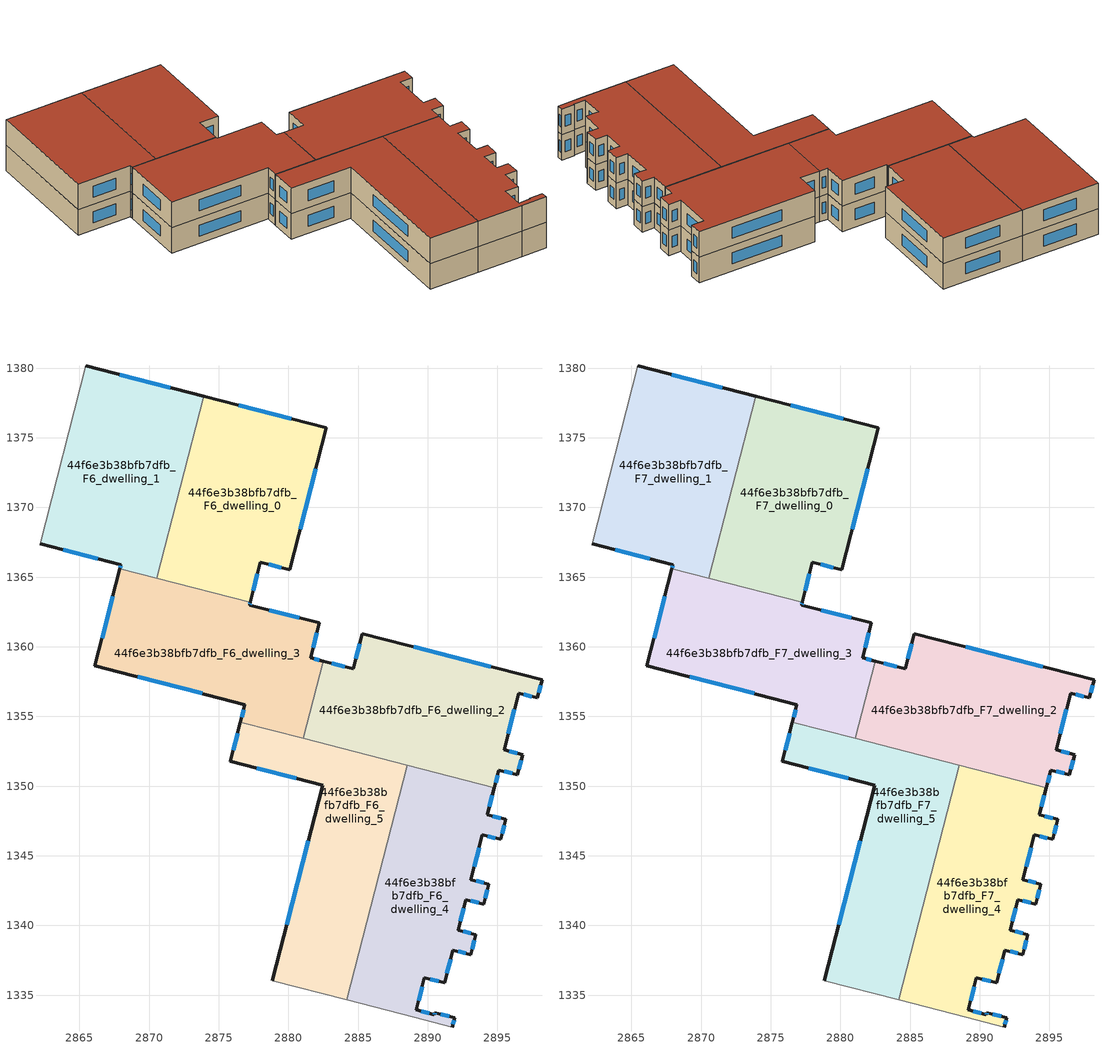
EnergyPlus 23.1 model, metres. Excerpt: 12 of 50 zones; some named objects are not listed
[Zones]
44f6e3b38bfb7dfb_F6_dwelling_0
 floor to 44f6e3b38bfb7dfb_F5_dwelling_0 (EU_floor_Construction): 2882.73,1375.7 2880.11,1365.53 2877.98,1366.06 2877.27,1363.19 2870.57,1364.92 2873.93,1377.97 z18
 wall outside (EU_wall_Construction): 2877.27,1363.19 2877.98,1366.06 2880.11,1365.53 2882.73,1375.7 2873.93,1377.97 z18:21
 wall to 44f6e3b38bfb7dfb_F6_dwelling_1 (EU_wall_Construction): 2873.93,1377.97 2870.57,1364.92 z18:21
 wall to 44f6e3b38bfb7dfb_F6_dwelling_3 (EU_wall_Construction): 2870.57,1364.92 2877.27,1363.19 z18:21
 window (EU_Window_Construction): 2880.22,1376.35 2876.45,1377.32 / 2880.86,1368.44 2881.98,1372.8 / 2878.59,1365.91 2879.5,1365.68 / 2877.47,1364.01 2877.78,1365.24 z18.86:20.14
44f6e3b38bfb7dfb_F6_dwelling_1
 floor to 44f6e3b38bfb7dfb_F5_dwelling_1 (EU_floor_Construction): 2873.93,1377.97 2870.57,1364.92 2867.91,1365.61 2867.98,1365.89 2862.17,1367.39 2865.47,1380.16 z18
 wall outside (EU_wall_Construction): 2873.93,1377.97 2865.47,1380.16 / 2862.17,1367.39 2867.98,1365.89 2867.91,1365.61 z18:21
 wall adiabatic (EU_wall_Construction): 2865.47,1380.16 2862.17,1367.39 z18:21
 wall to 44f6e3b38bfb7dfb_F6_dwelling_3 (EU_wall_Construction): 2867.91,1365.61 2870.57,1364.92 z18:21
 window (EU_Window_Construction): 2871.51,1378.6 2867.88,1379.53 / 2867.96,1365.81 2867.93,1365.69 / 2863.83,1366.96 2866.32,1366.32 z18.86:20.14
44f6e3b38bfb7dfb_F6_dwelling_2
 floor to 44f6e3b38bfb7dfb_F5_dwelling_2 (EU_floor_Construction): 2898.2,1357.62 2897.87,1356.33 2896.52,1356.68 2895.48,1352.6 2896.81,1352.26 2896.44,1350.82 2895.11,1351.16 2894.79,1349.9 2881.06,1353.44 2882.49,1358.98 2884.66,1358.42 2885.31,1360.95 z18
 wall outside (EU_wall_Construction): 2894.79,1349.9 2895.11,1351.16 2896.44,1350.82 2896.81,1352.26 2895.48,1352.6 2896.52,1356.68 2897.87,1356.33 2898.2,1357.62 2885.31,1360.95 2884.66,1358.42 2882.49,1358.98 z18:21
 wall to 44f6e3b38bfb7dfb_F6_dwelling_3 (EU_wall_Construction): 2882.49,1358.98 2881.06,1353.44 z18:21
 wall to 44f6e3b38bfb7dfb_F6_dwelling_5 (EU_wall_Construction): 2881.06,1353.44 2888.54,1351.51 z18:21
 wall to 44f6e3b38bfb7dfb_F6_dwelling_4 (EU_wall_Construction): 2888.54,1351.51 2894.79,1349.9 z18:21
 window (EU_Window_Construction): 2897.97,1356.7 2898.11,1357.25 / 2896.91,1356.58 2897.48,1356.43 / 2895.78,1353.76 2896.22,1355.51 / 2896.43,1352.35 2895.86,1352.5 / 2896.55,1351.23 2896.71,1351.84 / 2895.49,1351.06 2896.06,1350.91 / 2894.88,1350.26 2895.02,1350.8 / 2884.04,1358.58 2883.11,1358.82 / 2885.12,1360.22 2884.84,1359.14 / 2894.52,1358.57 2888.99,1360 z18.86:20.14
44f6e3b38bfb7dfb_F6_dwelling_3
 floor to 44f6e3b38bfb7dfb_F5_dwelling_3 (EU_floor_Construction): 2882.22,1361.74 2881.59,1359.21 2882.49,1358.98 2881.06,1353.44 2876.56,1354.6 2876.88,1355.86 2866.11,1358.63 2867.91,1365.61 2877.27,1363.19 2877.22,1362.99 z18
 wall outside (EU_wall_Construction): 2867.91,1365.61 2866.11,1358.63 2876.88,1355.86 2876.56,1354.6 / 2882.49,1358.98 2881.59,1359.21 2882.22,1361.74 2877.22,1362.99 2877.27,1363.19 z18:21
 wall to 44f6e3b38bfb7dfb_F6_dwelling_5 (EU_wall_Construction): 2876.56,1354.6 2881.06,1353.44 z18:21
 window (EU_Window_Construction): 2876.79,1355.5 2876.65,1354.96 / 2869.19,1357.84 2873.8,1356.65 / 2867.4,1363.61 2866.63,1360.62 / 2877.23,1363.05 2877.25,1363.14 / 2880.79,1362.1 2878.65,1362.63 / 2881.77,1359.93 2882.04,1361.02 / 2882.23,1359.04 2881.85,1359.14 z18.86:20.14
44f6e3b38bfb7dfb_F6_dwelling_4
 floor to 44f6e3b38bfb7dfb_F5_dwelling_4 (EU_floor_Construction): 2894.79,1349.9 2894.29,1347.95 2895.61,1347.61 2895.24,1346.17 2893.92,1346.51 2893.1,1343.29 2894.39,1342.96 2894.02,1341.53 2892.74,1341.86 2892.17,1339.66 2893.46,1339.33 2893.09,1337.9 2891.81,1338.23 2891.21,1335.89 2889.77,1336.26 2889.17,1333.94 2890.48,1333.6 2890.52,1333.74 2891.94,1333.38 2891.77,1332.71 2889.04,1333.42 2884.19,1334.65 2888.54,1351.51 z18
 wall outside (EU_wall_Construction): 2891.77,1332.71 2891.94,1333.38 2890.52,1333.74 2890.48,1333.6 2889.17,1333.94 2889.77,1336.26 2891.21,1335.89 2891.81,1338.23 2893.09,1337.9 2893.46,1339.33 2892.17,1339.66 2892.74,1341.86 2894.02,1341.53 2894.39,1342.96 2893.1,1343.29 2893.92,1346.51 2895.24,1346.17 2895.61,1347.61 2894.29,1347.95 2894.79,1349.9 z18:21
 wall adiabatic (EU_wall_Construction): 2884.19,1334.65 2889.04,1333.42 2891.77,1332.71 z18:21
 wall to 44f6e3b38bfb7dfb_F6_dwelling_5 (EU_wall_Construction): 2888.54,1351.51 2884.19,1334.65 z18:21
 window (EU_Window_Construction): 2893.34,1344.21 2893.69,1345.59 / 2894.02,1343.06 2893.47,1343.2 / 2894.13,1341.94 2894.28,1342.56 / 2893.1,1341.76 2893.66,1341.62 / 2892.34,1340.29 2892.58,1341.23 / 2893.09,1339.43 2892.54,1339.57 / 2893.2,1338.31 2893.36,1338.92 / 2892.18,1338.13 2892.73,1337.99 / 2891.38,1336.56 2891.64,1337.56 / 2890.18,1336.16 2890.8,1336 / 2889.34,1334.6 2889.6,1335.6 / 2890.11,1333.7 2889.55,1333.84 / 2890.51,1333.7 2890.49,1333.64 / 2891.53,1333.48 2890.92,1333.64 / 2891.81,1332.9 2891.89,1333.19 / 2894.43,1348.51 2894.65,1349.34 / 2895.23,1347.7 2894.67,1347.85 / 2895.34,1346.58 2895.5,1347.2 / 2894.3,1346.41 2894.86,1346.27 z18.86:20.14
44f6e3b38bfb7dfb_F6_dwelling_5
 floor to 44f6e3b38bfb7dfb_F5_dwelling_5 (EU_floor_Construction): 2888.54,1351.51 2884.19,1334.65 2878.84,1336.02 2882.47,1350.08 2875.83,1351.79 2876.56,1354.6 z18
 wall outside (EU_wall_Construction): 2876.56,1354.6 2875.83,1351.79 2882.47,1350.08 2878.84,1336.02 z18:21
 wall adiabatic (EU_wall_Construction): 2878.84,1336.02 2884.19,1334.65 z18:21
 window (EU_Window_Construction): 2876.35,1353.8 2876.04,1352.59 / 2881.43,1346.06 2879.88,1340.04 / 2877.73,1351.3 2880.57,1350.57 z18.86:20.14
44f6e3b38bfb7dfb_F7_dwelling_0
 floor to 44f6e3b38bfb7dfb_F6_dwelling_0 (EU_floor_Construction): 2882.73,1375.7 2880.11,1365.53 2877.98,1366.06 2877.27,1363.19 2870.57,1364.92 2873.93,1377.97 z21
 wall outside (EU_wall_Construction): 2877.27,1363.19 2877.98,1366.06 2880.11,1365.53 2882.73,1375.7 2873.93,1377.97 z21:24
 wall to 44f6e3b38bfb7dfb_F7_dwelling_1 (EU_wall_Construction): 2873.93,1377.97 2870.57,1364.92 z21:24
 wall to 44f6e3b38bfb7dfb_F7_dwelling_3 (EU_wall_Construction): 2870.57,1364.92 2877.27,1363.19 z21:24
 window (EU_Window_Construction): 2880.22,1376.35 2876.45,1377.32 / 2880.86,1368.44 2881.98,1372.8 / 2878.59,1365.91 2879.5,1365.68 / 2877.47,1364.01 2877.78,1365.24 z21.86:23.14
 roof outside (EU_roof_Construction): 2880.11,1365.53 2882.73,1375.7 2873.93,1377.97 2870.57,1364.92 2877.27,1363.19 2877.98,1366.06 z24
44f6e3b38bfb7dfb_F7_dwelling_1
 floor to 44f6e3b38bfb7dfb_F6_dwelling_1 (EU_floor_Construction): 2873.93,1377.97 2870.57,1364.92 2867.91,1365.61 2867.98,1365.89 2862.17,1367.39 2865.47,1380.16 z21
 wall outside (EU_wall_Construction): 2873.93,1377.97 2865.47,1380.16 / 2862.17,1367.39 2867.98,1365.89 2867.91,1365.61 z21:24
 wall adiabatic (EU_wall_Construction): 2865.47,1380.16 2862.17,1367.39 z21:24
 wall to 44f6e3b38bfb7dfb_F7_dwelling_3 (EU_wall_Construction): 2867.91,1365.61 2870.57,1364.92 z21:24
 window (EU_Window_Construction): 2871.51,1378.6 2867.88,1379.53 / 2867.96,1365.81 2867.93,1365.69 / 2863.83,1366.96 2866.32,1366.32 z21.86:23.14
 roof outside (EU_roof_Construction): 2870.57,1364.92 2873.93,1377.97 2865.47,1380.16 2862.17,1367.39 2867.98,1365.89 2867.91,1365.61 z24
44f6e3b38bfb7dfb_F7_dwelling_2
 floor to 44f6e3b38bfb7dfb_F6_dwelling_2 (EU_floor_Construction): 2898.2,1357.62 2897.87,1356.33 2896.52,1356.68 2895.48,1352.6 2896.81,1352.26 2896.44,1350.82 2895.11,1351.16 2894.79,1349.9 2881.06,1353.44 2882.49,1358.98 2884.66,1358.42 2885.31,1360.95 z21
 wall outside (EU_wall_Construction): 2894.79,1349.9 2895.11,1351.16 2896.44,1350.82 2896.81,1352.26 2895.48,1352.6 2896.52,1356.68 2897.87,1356.33 2898.2,1357.62 2885.31,1360.95 2884.66,1358.42 2882.49,1358.98 z21:24
 wall to 44f6e3b38bfb7dfb_F7_dwelling_3 (EU_wall_Construction): 2882.49,1358.98 2881.06,1353.44 z21:24
 wall to 44f6e3b38bfb7dfb_F7_dwelling_5 (EU_wall_Construction): 2881.06,1353.44 2888.54,1351.51 z21:24
 wall to 44f6e3b38bfb7dfb_F7_dwelling_4 (EU_wall_Construction): 2888.54,1351.51 2894.79,1349.9 z21:24
 window (EU_Window_Construction): 2897.97,1356.7 2898.11,1357.25 / 2896.91,1356.58 2897.48,1356.43 / 2895.78,1353.76 2896.22,1355.51 / 2896.43,1352.35 2895.86,1352.5 / 2896.55,1351.23 2896.71,1351.84 / 2895.49,1351.06 2896.06,1350.91 / 2894.88,1350.26 2895.02,1350.8 / 2884.04,1358.58 2883.11,1358.82 / 2885.12,1360.22 2884.84,1359.14 / 2894.52,1358.57 2888.99,1360 z21.86:23.14
 roof outside (EU_roof_Construction): 2896.44,1350.82 2896.81,1352.26 2895.48,1352.6 2896.52,1356.68 2897.87,1356.33 2898.2,1357.62 2885.31,1360.95 2884.66,1358.42 2882.49,1358.98 2881.06,1353.44 2894.79,1349.9 2895.11,1351.16 z24
44f6e3b38bfb7dfb_F7_dwelling_3
 floor to 44f6e3b38bfb7dfb_F6_dwelling_3 (EU_floor_Construction): 2882.22,1361.74 2881.59,1359.21 2882.49,1358.98 2881.06,1353.44 2876.56,1354.6 2876.88,1355.86 2866.11,1358.63 2867.91,1365.61 2877.27,1363.19 2877.22,1362.99 z21
 wall outside (EU_wall_Construction): 2867.91,1365.61 2866.11,1358.63 2876.88,1355.86 2876.56,1354.6 / 2882.49,1358.98 2881.59,1359.21 2882.22,1361.74 2877.22,1362.99 2877.27,1363.19 z21:24
 wall to 44f6e3b38bfb7dfb_F7_dwelling_5 (EU_wall_Construction): 2876.56,1354.6 2881.06,1353.44 z21:24
 window (EU_Window_Construction): 2876.79,1355.5 2876.65,1354.96 / 2869.19,1357.84 2873.8,1356.65 / 2867.4,1363.61 2866.63,1360.62 / 2877.23,1363.05 2877.25,1363.14 / 2880.79,1362.1 2878.65,1362.63 / 2881.77,1359.93 2882.04,1361.02 / 2882.23,1359.04 2881.85,1359.14 z21.86:23.14
 roof outside (EU_roof_Construction): 2881.06,1353.44 2882.49,1358.98 2881.59,1359.21 2882.22,1361.74 2877.22,1362.99 2877.27,1363.19 2867.91,1365.61 2866.11,1358.63 2876.88,1355.86 2876.56,1354.6 z24
44f6e3b38bfb7dfb_F7_dwelling_4
 floor to 44f6e3b38bfb7dfb_F6_dwelling_4 (EU_floor_Construction): 2894.79,1349.9 2894.29,1347.95 2895.61,1347.61 2895.24,1346.17 2893.92,1346.51 2893.1,1343.29 2894.39,1342.96 2894.02,1341.53 2892.74,1341.86 2892.17,1339.66 2893.46,1339.33 2893.09,1337.9 2891.81,1338.23 2891.21,1335.89 2889.77,1336.26 2889.17,1333.94 2890.48,1333.6 2890.52,1333.74 2891.94,1333.38 2891.77,1332.71 2889.04,1333.42 2884.19,1334.65 2888.54,1351.51 z21
 wall outside (EU_wall_Construction): 2891.77,1332.71 2891.94,1333.38 2890.52,1333.74 2890.48,1333.6 2889.17,1333.94 2889.77,1336.26 2891.21,1335.89 2891.81,1338.23 2893.09,1337.9 2893.46,1339.33 2892.17,1339.66 2892.74,1341.86 2894.02,1341.53 2894.39,1342.96 2893.1,1343.29 2893.92,1346.51 2895.24,1346.17 2895.61,1347.61 2894.29,1347.95 2894.79,1349.9 z21:24
 wall adiabatic (EU_wall_Construction): 2884.19,1334.65 2889.04,1333.42 2891.77,1332.71 z21:24
 wall to 44f6e3b38bfb7dfb_F7_dwelling_5 (EU_wall_Construction): 2888.54,1351.51 2884.19,1334.65 z21:24
 window (EU_Window_Construction): 2893.34,1344.21 2893.69,1345.59 / 2894.02,1343.06 2893.47,1343.2 / 2894.13,1341.94 2894.28,1342.56 / 2893.1,1341.76 2893.66,1341.62 / 2892.34,1340.29 2892.58,1341.23 / 2893.09,1339.43 2892.54,1339.57 / 2893.2,1338.31 2893.36,1338.92 / 2892.18,1338.13 2892.73,1337.99 / 2891.38,1336.56 2891.64,1337.56 / 2890.18,1336.16 2890.8,1336 / 2889.34,1334.6 2889.6,1335.6 / 2890.11,1333.7 2889.55,1333.84 / 2890.51,1333.7 2890.49,1333.64 / 2891.53,1333.48 2890.92,1333.64 / 2891.81,1332.9 2891.89,1333.19 / 2894.43,1348.51 2894.65,1349.34 / 2895.23,1347.7 2894.67,1347.85 / 2895.34,1346.58 2895.5,1347.2 / 2894.3,1346.41 2894.86,1346.27 z21.86:23.14
 roof outside (EU_roof_Construction): 2891.94,1333.38 2890.52,1333.74 2890.48,1333.6 2889.17,1333.94 2889.77,1336.26 2891.21,1335.89 2891.81,1338.23 2893.09,1337.9 2893.46,1339.33 2892.17,1339.66 2892.74,1341.86 2894.02,1341.53 2894.39,1342.96 2893.1,1343.29 2893.92,1346.51 2895.24,1346.17 2895.61,1347.61 2894.29,1347.95 2894.79,1349.9 2888.54,1351.51 2884.19,1334.65 2889.04,1333.42 2891.77,1332.71 z24
44f6e3b38bfb7dfb_F7_dwelling_5
 floor to 44f6e3b38bfb7dfb_F6_dwelling_5 (EU_floor_Construction): 2888.54,1351.51 2884.19,1334.65 2878.84,1336.02 2882.47,1350.08 2875.83,1351.79 2876.56,1354.6 z21
 wall outside (EU_wall_Construction): 2876.56,1354.6 2875.83,1351.79 2882.47,1350.08 2878.84,1336.02 z21:24
 wall adiabatic (EU_wall_Construction): 2878.84,1336.02 2884.19,1334.65 z21:24
 window (EU_Window_Construction): 2876.35,1353.8 2876.04,1352.59 / 2881.43,1346.06 2879.88,1340.04 / 2877.73,1351.3 2880.57,1350.57 z21.86:23.14
 roof outside (EU_roof_Construction): 2884.19,1334.65 2888.54,1351.51 2876.56,1354.6 2875.83,1351.79 2882.47,1350.08 2878.84,1336.02 z24
[Building]
EU S2 Campaign: North Axis=0; Terrain=City; Solar Distribution=FullExterior
[Site:Location]
Helsinki-Vantaa.AP: Latitude=60.317; Longitude=24.963; Time Zone=2; Elevation=54.6
[SizingPeriod:WeatherFileDays]
AnnualSizingPeriod: Begin Month=1; Begin Day of Month=1; End Month=12; End Day of Month=31; Day of Week for Start Day=Monday; Use Weather File Daylight Saving Period=No; Use Weather File Rain and Snow Indicators=No
[MATERIAL]
EU_InternalMass_Material: Roughness=MediumRough; Thickness=0.1; Conductivity=1; Density=1800; Specific Heat=900; Thermal Absorptance=0.9; Solar Absorptance=0.7; Visible Absorptance=0.7
[MATERIAL:NOMASS] Roughness=MediumRough; Thermal Absorptance=0.9; Solar Absorptance=0.7; Visible Absorptance=0.7
Name | Thermal Resistance
EU_wall_NoMass | 5.91765
EU_roof_NoMass | 11.1778
EU_floor_NoMass | 6.2875
[WINDOWMATERIAL:SIMPLEGLAZINGSYSTEM]
EU_Window_SimpleGlazing: UFactor=0.994035; Solar Heat Gain Coefficient=0.7; Visible Transmittance=0.7
[CONSTRUCTION]
EU_wall_Construction: EU_wall_NoMass
EU_roof_Construction: EU_roof_NoMass
EU_floor_Construction: EU_floor_NoMass
EU_Window_Construction: EU_Window_SimpleGlazing
EU_InternalMass_Construction: EU_InternalMass_Material
[ZONE] Type=1; Multiplier=1; Ceiling Height=autocalculate; Floor Area=autocalculate; Part of Total Floor Area=Yes
Name | Volume
44f6e3b38bfb7dfb_F6_dwelling_0; 44f6e3b38bfb7dfb_F7_dwelling_0 | 348.108
44f6e3b38bfb7dfb_F6_dwelling_1; 44f6e3b38bfb7dfb_F7_dwelling_1 | 348.133
44f6e3b38bfb7dfb_F6_dwelling_2; 44f6e3b38bfb7dfb_F7_dwelling_2; 44f6e3b38bfb7dfb_F6_dwelling_3; 44f6e3b38bfb7dfb_F7_dwelling_3 | 348.127
44f6e3b38bfb7dfb_F6_dwelling_4; 44f6e3b38bfb7dfb_F7_dwelling_4 | 348.132
44f6e3b38bfb7dfb_F6_dwelling_5; 44f6e3b38bfb7dfb_F7_dwelling_5 | 348.125
[INTERNALMASS] Construction=EU_InternalMass_Construction
Name | Zone or ZoneList | Surface Area
44f6e3b38bfb7dfb_F6_dwelling_0_EU_InternalMass | 44f6e3b38bfb7dfb_F6_dwelling_0 | 116.036
44f6e3b38bfb7dfb_F6_dwelling_1_EU_InternalMass | 44f6e3b38bfb7dfb_F6_dwelling_1 | 116.044
44f6e3b38bfb7dfb_F6_dwelling_2_EU_InternalMass | 44f6e3b38bfb7dfb_F6_dwelling_2 | 116.042
44f6e3b38bfb7dfb_F6_dwelling_3_EU_InternalMass | 44f6e3b38bfb7dfb_F6_dwelling_3 | 116.042
44f6e3b38bfb7dfb_F6_dwelling_4_EU_InternalMass | 44f6e3b38bfb7dfb_F6_dwelling_4 | 116.044
44f6e3b38bfb7dfb_F6_dwelling_5_EU_InternalMass | 44f6e3b38bfb7dfb_F6_dwelling_5 | 116.041
44f6e3b38bfb7dfb_F7_dwelling_0_EU_InternalMass | 44f6e3b38bfb7dfb_F7_dwelling_0 | 116.036
44f6e3b38bfb7dfb_F7_dwelling_1_EU_InternalMass | 44f6e3b38bfb7dfb_F7_dwelling_1 | 116.044
44f6e3b38bfb7dfb_F7_dwelling_2_EU_InternalMass | 44f6e3b38bfb7dfb_F7_dwelling_2 | 116.042
44f6e3b38bfb7dfb_F7_dwelling_3_EU_InternalMass | 44f6e3b38bfb7dfb_F7_dwelling_3 | 116.042
44f6e3b38bfb7dfb_F7_dwelling_4_EU_InternalMass | 44f6e3b38bfb7dfb_F7_dwelling_4 | 116.044
44f6e3b38bfb7dfb_F7_dwelling_5_EU_InternalMass | 44f6e3b38bfb7dfb_F7_dwelling_5 | 116.041
[OTHEREQUIPMENT] Fuel Type=Electricity; Design Level Calculation Method=Watts/Area; Power per Zone Floor Area=1; Fraction Latent=0; Fraction Radiant=0; Fraction Lost=0; Carbon Dioxide Generation Rate=0; EndUse Subcategory=EU_Step8_InternalGains
Name | Zone or ZoneList or Space or SpaceList | Schedule
EU_Step8_InternalGain_44f6e3b38bfb7dfb_F6_dwelling_0_f000 | 44f6e3b38bfb7dfb_F6_dwelling_0 | EU_Step8_GainSchedule_44f6e3b38bfb7dfb_F6_dwelling_0_f000
EU_Step8_InternalGain_44f6e3b38bfb7dfb_F6_dwelling_1_f000 | 44f6e3b38bfb7dfb_F6_dwelling_1 | EU_Step8_GainSchedule_44f6e3b38bfb7dfb_F6_dwelling_1_f000
EU_Step8_InternalGain_44f6e3b38bfb7dfb_F6_dwelling_2_f000 | 44f6e3b38bfb7dfb_F6_dwelling_2 | EU_Step8_GainSchedule_44f6e3b38bfb7dfb_F6_dwelling_2_f000
EU_Step8_InternalGain_44f6e3b38bfb7dfb_F6_dwelling_3_f000 | 44f6e3b38bfb7dfb_F6_dwelling_3 | EU_Step8_GainSchedule_44f6e3b38bfb7dfb_F6_dwelling_3_f000
EU_Step8_InternalGain_44f6e3b38bfb7dfb_F6_dwelling_4_f000 | 44f6e3b38bfb7dfb_F6_dwelling_4 | EU_Step8_GainSchedule_44f6e3b38bfb7dfb_F6_dwelling_4_f000
EU_Step8_InternalGain_44f6e3b38bfb7dfb_F6_dwelling_5_f000 | 44f6e3b38bfb7dfb_F6_dwelling_5 | EU_Step8_GainSchedule_44f6e3b38bfb7dfb_F6_dwelling_5_f000
EU_Step8_InternalGain_44f6e3b38bfb7dfb_F7_dwelling_0_f000 | 44f6e3b38bfb7dfb_F7_dwelling_0 | EU_Step8_GainSchedule_44f6e3b38bfb7dfb_F7_dwelling_0_f000
EU_Step8_InternalGain_44f6e3b38bfb7dfb_F7_dwelling_1_f000 | 44f6e3b38bfb7dfb_F7_dwelling_1 | EU_Step8_GainSchedule_44f6e3b38bfb7dfb_F7_dwelling_1_f000
EU_Step8_InternalGain_44f6e3b38bfb7dfb_F7_dwelling_2_f000 | 44f6e3b38bfb7dfb_F7_dwelling_2 | EU_Step8_GainSchedule_44f6e3b38bfb7dfb_F7_dwelling_2_f000
EU_Step8_InternalGain_44f6e3b38bfb7dfb_F7_dwelling_3_f000 | 44f6e3b38bfb7dfb_F7_dwelling_3 | EU_Step8_GainSchedule_44f6e3b38bfb7dfb_F7_dwelling_3_f000
EU_Step8_InternalGain_44f6e3b38bfb7dfb_F7_dwelling_4_f000 | 44f6e3b38bfb7dfb_F7_dwelling_4 | EU_Step8_GainSchedule_44f6e3b38bfb7dfb_F7_dwelling_4_f000
EU_Step8_InternalGain_44f6e3b38bfb7dfb_F7_dwelling_5_f000 | 44f6e3b38bfb7dfb_F7_dwelling_5 | EU_Step8_GainSchedule_44f6e3b38bfb7dfb_F7_dwelling_5_f000
[ZONEVENTILATION:DESIGNFLOWRATE] Schedule=EU_AlwaysOn; Design Flow Rate Calculation Method=AirChanges/Hour; Air Changes per Hour=0.596421; Ventilation Type=Natural; Fan Pressure Rise=0; Fan Total Efficiency=1; Constant Term Coefficient=1; Temperature Term Coefficient=0; Velocity Term Coefficient=0; Velocity Squared Term Coefficient=0; Minimum Indoor Temperature=-100; Maximum Indoor Temperature=100; Delta Temperature=-100; Minimum Outdoor Temperature=-100; Maximum Outdoor Temperature=100; Maximum Wind Speed=40
Name | Zone or ZoneList or Space or SpaceList
EU_ConstantAir_44f6e3b38bfb7dfb_F6_dwelling_0 | 44f6e3b38bfb7dfb_F6_dwelling_0
EU_ConstantAir_44f6e3b38bfb7dfb_F6_dwelling_1 | 44f6e3b38bfb7dfb_F6_dwelling_1
EU_ConstantAir_44f6e3b38bfb7dfb_F6_dwelling_2 | 44f6e3b38bfb7dfb_F6_dwelling_2
EU_ConstantAir_44f6e3b38bfb7dfb_F6_dwelling_3 | 44f6e3b38bfb7dfb_F6_dwelling_3
EU_ConstantAir_44f6e3b38bfb7dfb_F6_dwelling_4 | 44f6e3b38bfb7dfb_F6_dwelling_4
EU_ConstantAir_44f6e3b38bfb7dfb_F6_dwelling_5 | 44f6e3b38bfb7dfb_F6_dwelling_5
EU_ConstantAir_44f6e3b38bfb7dfb_F7_dwelling_0 | 44f6e3b38bfb7dfb_F7_dwelling_0
EU_ConstantAir_44f6e3b38bfb7dfb_F7_dwelling_1 | 44f6e3b38bfb7dfb_F7_dwelling_1
EU_ConstantAir_44f6e3b38bfb7dfb_F7_dwelling_2 | 44f6e3b38bfb7dfb_F7_dwelling_2
EU_ConstantAir_44f6e3b38bfb7dfb_F7_dwelling_3 | 44f6e3b38bfb7dfb_F7_dwelling_3
EU_ConstantAir_44f6e3b38bfb7dfb_F7_dwelling_4 | 44f6e3b38bfb7dfb_F7_dwelling_4
EU_ConstantAir_44f6e3b38bfb7dfb_F7_dwelling_5 | 44f6e3b38bfb7dfb_F7_dwelling_5
[HVACTEMPLATE:ZONE:IDEALLOADSAIRSYSTEM] System Availability Schedule=EU_AlwaysOn; Maximum Heating Supply Air Temperature=50; Minimum Cooling Supply Air Temperature=13; Maximum Heating Supply Air Humidity Ratio=0.0156; Minimum Cooling Supply Air Humidity Ratio=0.0077; Heating Limit=NoLimit; Cooling Limit=NoLimit; Heating Availability Schedule=EU_AlwaysOn; Cooling Availability Schedule=EU_CoolingOff; Dehumidification Control Type=ConstantSensibleHeatRatio; Cooling Sensible Heat Ratio=0.7; Dehumidification Setpoint=60; Humidification Control Type=None; Humidification Setpoint=30; Outdoor Air Method=None; Outdoor Air Flow Rate per Person=0.00944; Outdoor Air Flow Rate per Zone Floor Area=0; Outdoor Air Flow Rate per Zone=0; Demand Controlled Ventilation Type=None; Outdoor Air Economizer Type=NoEconomizer; Heat Recovery Type=None; Sensible Heat Recovery Effectiveness=0.7; Latent Heat Recovery Effectiveness=0.65
Name | Template Thermostat
44f6e3b38bfb7dfb_F6_dwelling_0 | EU_HeatOnly_44f6e3b38bfb7dfb_F6_dwelling_0
44f6e3b38bfb7dfb_F6_dwelling_1 | EU_HeatOnly_44f6e3b38bfb7dfb_F6_dwelling_1
44f6e3b38bfb7dfb_F6_dwelling_2 | EU_HeatOnly_44f6e3b38bfb7dfb_F6_dwelling_2
44f6e3b38bfb7dfb_F6_dwelling_3 | EU_HeatOnly_44f6e3b38bfb7dfb_F6_dwelling_3
44f6e3b38bfb7dfb_F6_dwelling_4 | EU_HeatOnly_44f6e3b38bfb7dfb_F6_dwelling_4
44f6e3b38bfb7dfb_F6_dwelling_5 | EU_HeatOnly_44f6e3b38bfb7dfb_F6_dwelling_5
44f6e3b38bfb7dfb_F7_dwelling_0 | EU_HeatOnly_44f6e3b38bfb7dfb_F7_dwelling_0
44f6e3b38bfb7dfb_F7_dwelling_1 | EU_HeatOnly_44f6e3b38bfb7dfb_F7_dwelling_1
44f6e3b38bfb7dfb_F7_dwelling_2 | EU_HeatOnly_44f6e3b38bfb7dfb_F7_dwelling_2
44f6e3b38bfb7dfb_F7_dwelling_3 | EU_HeatOnly_44f6e3b38bfb7dfb_F7_dwelling_3
44f6e3b38bfb7dfb_F7_dwelling_4 | EU_HeatOnly_44f6e3b38bfb7dfb_F7_dwelling_4
44f6e3b38bfb7dfb_F7_dwelling_5 | EU_HeatOnly_44f6e3b38bfb7dfb_F7_dwelling_5
[SIZING:ZONE] Zone Cooling Design Supply Air Temperature Input Method=SupplyAirTemperature; Zone Cooling Design Supply Air Temperature=13; Zone Heating Design Supply Air Temperature Input Method=SupplyAirTemperature; Zone Heating Design Supply Air Temperature=50; Zone Cooling Design Supply Air Humidity Ratio=0.008; Zone Heating Design Supply Air Humidity Ratio=0.008; Cooling Design Air Flow Method=DesignDay; Cooling Design Air Flow Rate=0; Cooling Minimum Air Flow per Zone Floor Area=0.000762; Cooling Minimum Air Flow=0; Cooling Minimum Air Flow Fraction=0.2; Heating Design Air Flow Method=DesignDay; Heating Design Air Flow Rate=0; Heating Maximum Air Flow per Zone Floor Area=0.002032; Heating Maximum Air Flow=0.141576; Heating Maximum Air Flow Fraction=0.3; Account for Dedicated Outdoor Air System=No; Dedicated Outdoor Air System Control Strategy=NeutralSupplyAir; Dedicated Outdoor Air Low Setpoint Temperature for Design=autosize; Dedicated Outdoor Air High Setpoint Temperature for Design=autosize; Zone Load Sizing Method=Sensible Load Only No Latent Load; Zone Latent Cooling Design Supply Air Humidity Ratio Input Method=HumidityRatioDifference; Zone Cooling Design Supply Air Humidity Ratio Difference=0.005; Zone Latent Heating Design Supply Air Humidity Ratio Input Method=HumidityRatioDifference; Zone Humidification Design Supply Air Humidity Ratio Difference=0.005
44f6e3b38bfb7dfb_F6_dwelling_0; 44f6e3b38bfb7dfb_F6_dwelling_1; 44f6e3b38bfb7dfb_F6_dwelling_2; 44f6e3b38bfb7dfb_F6_dwelling_3; 44f6e3b38bfb7dfb_F6_dwelling_4; 44f6e3b38bfb7dfb_F6_dwelling_5; 44f6e3b38bfb7dfb_F7_dwelling_0; 44f6e3b38bfb7dfb_F7_dwelling_1; 44f6e3b38bfb7dfb_F7_dwelling_2; 44f6e3b38bfb7dfb_F7_dwelling_3; 44f6e3b38bfb7dfb_F7_dwelling_4; 44f6e3b38bfb7dfb_F7_dwelling_5
[SCHEDULE:CONSTANT]
Name | Hourly Value
EU_AlwaysOn | 1
EU_CoolingOff | 0
[SCHEDULE:FILE] Column Number=1; Rows to Skip at Top=0; Number of Hours of Data=8760; Column Separator=Comma; Interpolate to Timestep=No; Minutes per Item=60; Adjust Schedule for Daylight Savings=Yes
Name | File
EU_Step8_GainSchedule_44f6e3b38bfb7dfb_F6_dwelling_0_f000 | ../../schedules/44f6e3b38bfb7dfb/44f6e3b38bfb7dfb_F6_dwelling_0_f000_gain.csv
EU_Step8_GainSchedule_44f6e3b38bfb7dfb_F6_dwelling_1_f000 | ../../schedules/44f6e3b38bfb7dfb/44f6e3b38bfb7dfb_F6_dwelling_1_f000_gain.csv
EU_Step8_GainSchedule_44f6e3b38bfb7dfb_F6_dwelling_2_f000 | ../../schedules/44f6e3b38bfb7dfb/44f6e3b38bfb7dfb_F6_dwelling_2_f000_gain.csv
EU_Step8_GainSchedule_44f6e3b38bfb7dfb_F6_dwelling_3_f000 | ../../schedules/44f6e3b38bfb7dfb/44f6e3b38bfb7dfb_F6_dwelling_3_f000_gain.csv
EU_Step8_GainSchedule_44f6e3b38bfb7dfb_F6_dwelling_4_f000 | ../../schedules/44f6e3b38bfb7dfb/44f6e3b38bfb7dfb_F6_dwelling_4_f000_gain.csv
EU_Step8_GainSchedule_44f6e3b38bfb7dfb_F6_dwelling_5_f000 | ../../schedules/44f6e3b38bfb7dfb/44f6e3b38bfb7dfb_F6_dwelling_5_f000_gain.csv
EU_Step8_GainSchedule_44f6e3b38bfb7dfb_F7_dwelling_0_f000 | ../../schedules/44f6e3b38bfb7dfb/44f6e3b38bfb7dfb_F7_dwelling_0_f000_gain.csv
EU_Step8_GainSchedule_44f6e3b38bfb7dfb_F7_dwelling_1_f000 | ../../schedules/44f6e3b38bfb7dfb/44f6e3b38bfb7dfb_F7_dwelling_1_f000_gain.csv
EU_Step8_GainSchedule_44f6e3b38bfb7dfb_F7_dwelling_2_f000 | ../../schedules/44f6e3b38bfb7dfb/44f6e3b38bfb7dfb_F7_dwelling_2_f000_gain.csv
EU_Step8_GainSchedule_44f6e3b38bfb7dfb_F7_dwelling_3_f000 | ../../schedules/44f6e3b38bfb7dfb/44f6e3b38bfb7dfb_F7_dwelling_3_f000_gain.csv
EU_Step8_GainSchedule_44f6e3b38bfb7dfb_F7_dwelling_4_f000 | ../../schedules/44f6e3b38bfb7dfb/44f6e3b38bfb7dfb_F7_dwelling_4_f000_gain.csv
EU_Step8_GainSchedule_44f6e3b38bfb7dfb_F7_dwelling_5_f000 | ../../schedules/44f6e3b38bfb7dfb/44f6e3b38bfb7dfb_F7_dwelling_5_f000_gain.csv
